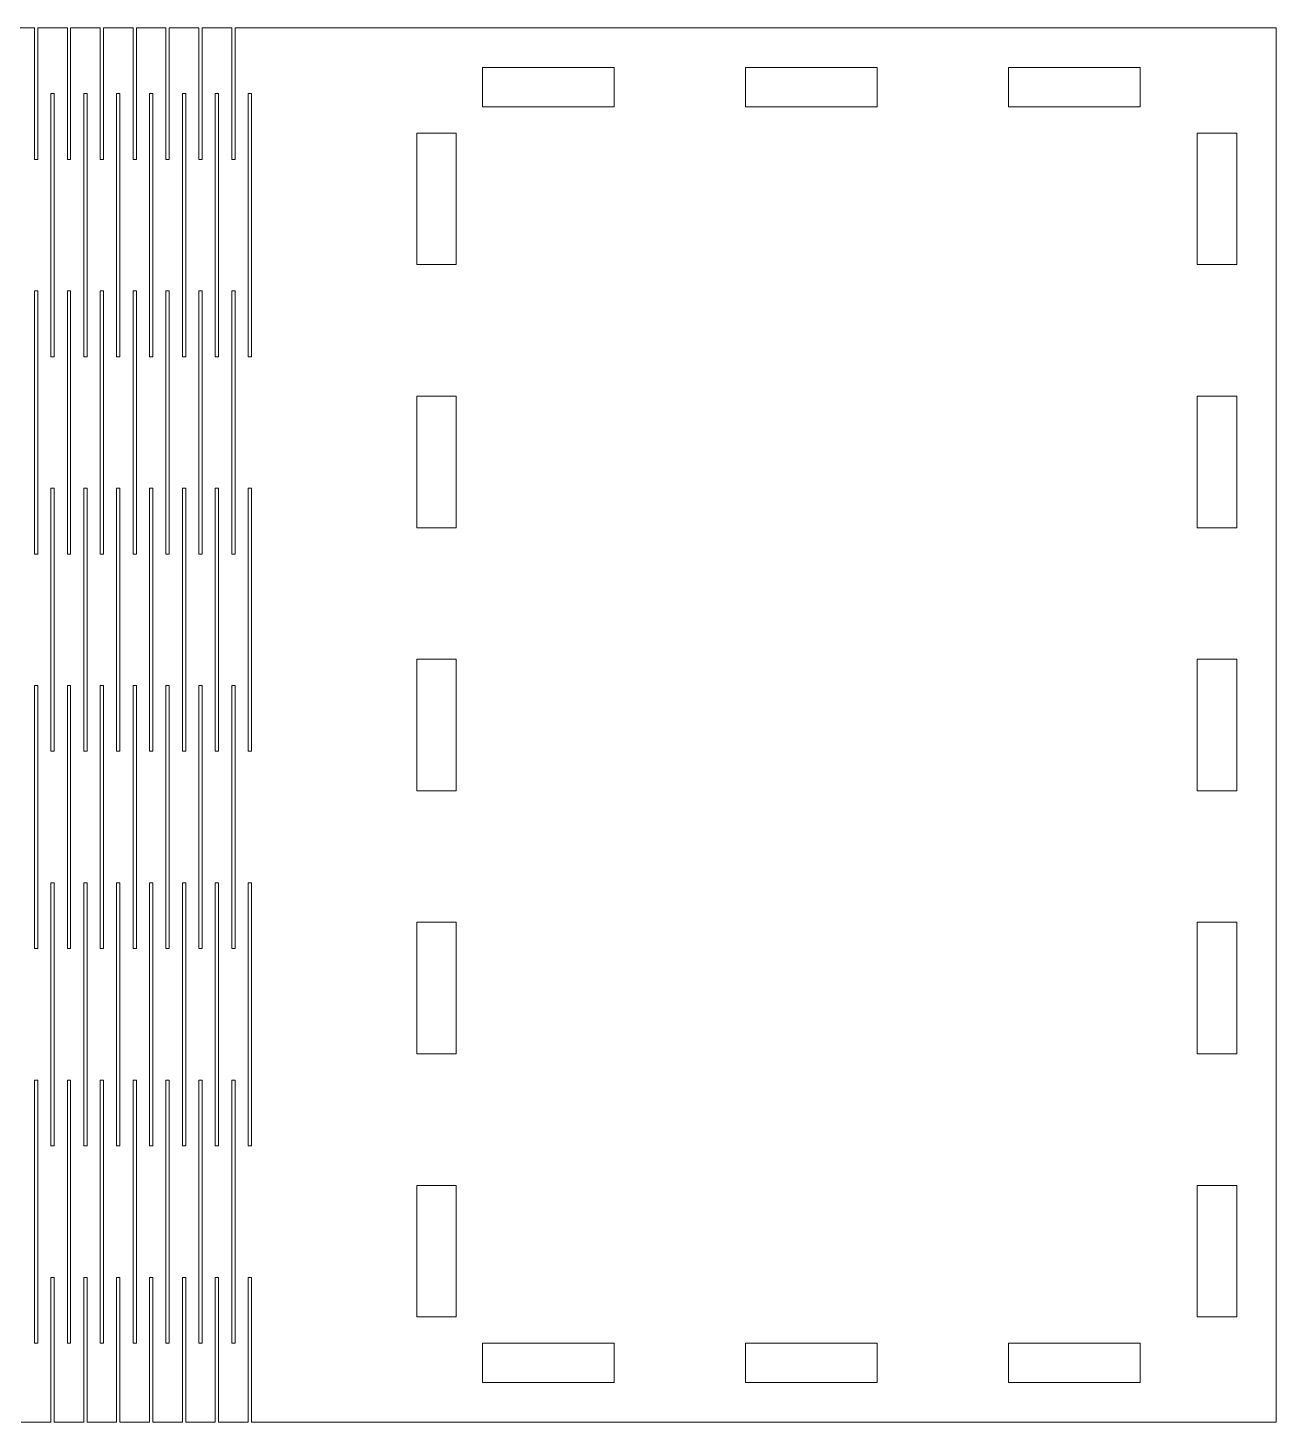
# Model space of a CAD drawing. Header units: inches. Extents: x 326 to 516, y 242 to 354.
# Drawn here: x 421 to 515.9, y 245.5 to 351.5 of the extents above; entities that cross this region are included whole.
import ezdxf

# ---------------------------------------------------------------- set-up
doc = ezdxf.new("R2010")
doc.units = ezdxf.units.IN
doc.header["$MEASUREMENT"] = 0

# ---------------------------------------------------------------- blocks, each defined once
blk = doc.blocks.new('block 2')
at = {"color": 7, "lineweight": 15}
blk.add_lwpolyline([(505.57, 248.5), (495.57, 248.5)], dxfattribs=at)
blk = doc.blocks.new('block 3')
at = {"color": 7, "lineweight": 15}
blk.add_lwpolyline([(505.57, 251.5), (505.57, 248.5)], dxfattribs=at)
blk = doc.blocks.new('block 4')
at = {"color": 7, "lineweight": 15}
blk.add_lwpolyline([(495.57, 251.5), (505.57, 251.5)], dxfattribs=at)
blk = doc.blocks.new('block 5')
at = {"color": 7, "lineweight": 15}
blk.add_lwpolyline([(495.57, 248.5), (495.57, 251.5)], dxfattribs=at)
blk = doc.blocks.new('block 6')
at = {"color": 7, "lineweight": 15}
blk.add_lwpolyline([(465.57, 248.5), (455.57, 248.5)], dxfattribs=at)
blk = doc.blocks.new('block 7')
at = {"color": 7, "lineweight": 15}
blk.add_lwpolyline([(465.57, 251.5), (465.57, 248.5)], dxfattribs=at)
blk = doc.blocks.new('block 8')
at = {"color": 7, "lineweight": 15}
blk.add_lwpolyline([(455.57, 251.5), (465.57, 251.5)], dxfattribs=at)
blk = doc.blocks.new('block 9')
at = {"color": 7, "lineweight": 15}
blk.add_lwpolyline([(455.57, 248.5), (455.57, 251.5)], dxfattribs=at)
blk = doc.blocks.new('block 10')
at = {"color": 7, "lineweight": 15}
blk.add_lwpolyline([(505.57, 345.5), (505.57, 348.5)], dxfattribs=at)
blk = doc.blocks.new('block 11')
at = {"color": 7, "lineweight": 15}
blk.add_lwpolyline([(505.57, 348.5), (495.57, 348.5)], dxfattribs=at)
blk = doc.blocks.new('block 12')
at = {"color": 7, "lineweight": 15}
blk.add_lwpolyline([(495.57, 348.5), (495.57, 345.5)], dxfattribs=at)
blk = doc.blocks.new('block 13')
at = {"color": 7, "lineweight": 15}
blk.add_lwpolyline([(495.57, 345.5), (505.57, 345.5)], dxfattribs=at)
blk = doc.blocks.new('block 14')
at = {"color": 7, "lineweight": 15}
blk.add_lwpolyline([(485.57, 345.5), (485.57, 348.5)], dxfattribs=at)
blk = doc.blocks.new('block 15')
at = {"color": 7, "lineweight": 15}
blk.add_lwpolyline([(485.57, 348.5), (475.57, 348.5)], dxfattribs=at)
blk = doc.blocks.new('block 16')
at = {"color": 7, "lineweight": 15}
blk.add_lwpolyline([(475.57, 348.5), (475.57, 345.5)], dxfattribs=at)
blk = doc.blocks.new('block 17')
at = {"color": 7, "lineweight": 15}
blk.add_lwpolyline([(475.57, 345.5), (485.57, 345.5)], dxfattribs=at)
blk = doc.blocks.new('block 18')
at = {"color": 7, "lineweight": 15}
blk.add_lwpolyline([(465.57, 345.5), (465.57, 348.5)], dxfattribs=at)
blk = doc.blocks.new('block 19')
at = {"color": 7, "lineweight": 15}
blk.add_lwpolyline([(465.57, 348.5), (455.57, 348.5)], dxfattribs=at)
blk = doc.blocks.new('block 20')
at = {"color": 7, "lineweight": 15}
blk.add_lwpolyline([(455.57, 348.5), (455.57, 345.5)], dxfattribs=at)
blk = doc.blocks.new('block 21')
at = {"color": 7, "lineweight": 15}
blk.add_lwpolyline([(455.57, 345.5), (465.57, 345.5)], dxfattribs=at)
blk = doc.blocks.new('block 22')
at = {"color": 7, "lineweight": 15}
blk.add_lwpolyline([(509.91, 333.5), (509.91, 343.5)], dxfattribs=at)
blk = doc.blocks.new('block 23')
at = {"color": 7, "lineweight": 15}
blk.add_lwpolyline([(512.91, 333.5), (509.91, 333.5)], dxfattribs=at)
blk = doc.blocks.new('block 24')
at = {"color": 7, "lineweight": 15}
blk.add_lwpolyline([(512.91, 333.5), (512.91, 343.5)], dxfattribs=at)
blk = doc.blocks.new('block 25')
at = {"color": 7, "lineweight": 15}
blk.add_lwpolyline([(512.91, 343.5), (509.91, 343.5)], dxfattribs=at)
blk = doc.blocks.new('block 26')
at = {"color": 7, "lineweight": 15}
blk.add_lwpolyline([(509.91, 313.5), (509.91, 323.5)], dxfattribs=at)
blk = doc.blocks.new('block 27')
at = {"color": 7, "lineweight": 15}
blk.add_lwpolyline([(512.91, 313.5), (509.91, 313.5)], dxfattribs=at)
blk = doc.blocks.new('block 28')
at = {"color": 7, "lineweight": 15}
blk.add_lwpolyline([(512.91, 313.5), (512.91, 323.5)], dxfattribs=at)
blk = doc.blocks.new('block 29')
at = {"color": 7, "lineweight": 15}
blk.add_lwpolyline([(512.91, 323.5), (509.91, 323.5)], dxfattribs=at)
blk = doc.blocks.new('block 30')
at = {"color": 7, "lineweight": 15}
blk.add_lwpolyline([(450.57, 333.5), (453.57, 333.5)], dxfattribs=at)
blk = doc.blocks.new('block 31')
at = {"color": 7, "lineweight": 15}
blk.add_lwpolyline([(453.57, 333.5), (453.57, 343.5)], dxfattribs=at)
blk = doc.blocks.new('block 32')
at = {"color": 7, "lineweight": 15}
blk.add_lwpolyline([(450.57, 343.5), (453.57, 343.5)], dxfattribs=at)
blk = doc.blocks.new('block 33')
at = {"color": 7, "lineweight": 15}
blk.add_lwpolyline([(450.57, 333.5), (450.57, 343.5)], dxfattribs=at)
blk = doc.blocks.new('block 34')
at = {"color": 7, "lineweight": 15}
blk.add_lwpolyline([(450.57, 273.5), (453.57, 273.5)], dxfattribs=at)
blk = doc.blocks.new('block 35')
at = {"color": 7, "lineweight": 15}
blk.add_lwpolyline([(453.57, 273.5), (453.57, 283.5)], dxfattribs=at)
blk = doc.blocks.new('block 36')
at = {"color": 7, "lineweight": 15}
blk.add_lwpolyline([(450.57, 283.5), (453.57, 283.5)], dxfattribs=at)
blk = doc.blocks.new('block 37')
at = {"color": 7, "lineweight": 15}
blk.add_lwpolyline([(450.57, 273.5), (450.57, 283.5)], dxfattribs=at)
blk = doc.blocks.new('block 38')
at = {"color": 7, "lineweight": 15}
blk.add_lwpolyline([(453.57, 253.5), (453.57, 263.5)], dxfattribs=at)
blk = doc.blocks.new('block 39')
at = {"color": 7, "lineweight": 15}
blk.add_lwpolyline([(450.57, 263.5), (453.57, 263.5)], dxfattribs=at)
blk = doc.blocks.new('block 40')
at = {"color": 7, "lineweight": 15}
blk.add_lwpolyline([(450.57, 253.5), (450.57, 263.5)], dxfattribs=at)
blk = doc.blocks.new('block 41')
at = {"color": 7, "lineweight": 15}
blk.add_lwpolyline([(450.57, 303.5), (453.57, 303.5)], dxfattribs=at)
blk = doc.blocks.new('block 42')
at = {"color": 7, "lineweight": 15}
blk.add_lwpolyline([(450.57, 293.5), (450.57, 303.5)], dxfattribs=at)
blk = doc.blocks.new('block 43')
at = {"color": 7, "lineweight": 15}
blk.add_lwpolyline([(450.57, 293.5), (453.57, 293.5)], dxfattribs=at)
blk = doc.blocks.new('block 44')
at = {"color": 7, "lineweight": 15}
blk.add_lwpolyline([(453.57, 293.5), (453.57, 303.5)], dxfattribs=at)
blk = doc.blocks.new('block 45')
at = {"color": 7, "lineweight": 15}
blk.add_lwpolyline([(450.57, 313.5), (453.57, 313.5)], dxfattribs=at)
blk = doc.blocks.new('block 46')
at = {"color": 7, "lineweight": 15}
blk.add_lwpolyline([(453.57, 313.5), (453.57, 323.5)], dxfattribs=at)
blk = doc.blocks.new('block 47')
at = {"color": 7, "lineweight": 15}
blk.add_lwpolyline([(450.57, 323.5), (453.57, 323.5)], dxfattribs=at)
blk = doc.blocks.new('block 48')
at = {"color": 7, "lineweight": 15}
blk.add_lwpolyline([(450.57, 313.5), (450.57, 323.5)], dxfattribs=at)
blk = doc.blocks.new('block 49')
at = {"color": 7, "lineweight": 15}
blk.add_lwpolyline([(509.91, 253.5), (509.91, 263.5)], dxfattribs=at)
blk = doc.blocks.new('block 50')
at = {"color": 7, "lineweight": 15}
blk.add_lwpolyline([(512.91, 263.5), (509.91, 263.5)], dxfattribs=at)
blk = doc.blocks.new('block 51')
at = {"color": 7, "lineweight": 15}
blk.add_lwpolyline([(509.91, 273.5), (509.91, 283.5)], dxfattribs=at)
blk = doc.blocks.new('block 52')
at = {"color": 7, "lineweight": 15}
blk.add_lwpolyline([(512.91, 273.5), (509.91, 273.5)], dxfattribs=at)
blk = doc.blocks.new('block 53')
at = {"color": 7, "lineweight": 15}
blk.add_lwpolyline([(512.91, 273.5), (512.91, 283.5)], dxfattribs=at)
blk = doc.blocks.new('block 54')
at = {"color": 7, "lineweight": 15}
blk.add_lwpolyline([(512.91, 283.5), (509.91, 283.5)], dxfattribs=at)
blk = doc.blocks.new('block 55')
at = {"color": 7, "lineweight": 15}
blk.add_lwpolyline([(512.91, 293.5), (512.91, 303.5)], dxfattribs=at)
blk = doc.blocks.new('block 56')
at = {"color": 7, "lineweight": 15}
blk.add_lwpolyline([(512.91, 303.5), (509.91, 303.5)], dxfattribs=at)
blk = doc.blocks.new('block 57')
at = {"color": 7, "lineweight": 15}
blk.add_lwpolyline([(509.91, 293.5), (509.91, 303.5)], dxfattribs=at)
blk = doc.blocks.new('block 58')
at = {"color": 7, "lineweight": 15}
blk.add_lwpolyline([(512.91, 293.5), (509.91, 293.5)], dxfattribs=at)
blk = doc.blocks.new('block 59')
at = {"color": 7, "lineweight": 15}
blk.add_lwpolyline([(485.57, 248.5), (475.57, 248.5)], dxfattribs=at)
blk = doc.blocks.new('block 60')
at = {"color": 7, "lineweight": 15}
blk.add_lwpolyline([(485.57, 251.5), (485.57, 248.5)], dxfattribs=at)
blk = doc.blocks.new('block 61')
at = {"color": 7, "lineweight": 15}
blk.add_lwpolyline([(475.57, 251.5), (485.57, 251.5)], dxfattribs=at)
blk = doc.blocks.new('block 62')
at = {"color": 7, "lineweight": 15}
blk.add_lwpolyline([(475.57, 248.5), (475.57, 251.5)], dxfattribs=at)
blk = doc.blocks.new('block 71')
at = {"color": 7, "lineweight": 15}
blk.add_lwpolyline([(437.75, 256.5), (437.75, 245.5)], dxfattribs=at)
blk = doc.blocks.new('block 72')
at = {"color": 7, "lineweight": 15}
blk.add_lwpolyline([(435.5, 256.5), (435.5, 245.5)], dxfattribs=at)
blk = doc.blocks.new('block 73')
at = {"color": 7, "lineweight": 15}
blk.add_lwpolyline([(435.5, 256.5), (435.25, 256.5)], dxfattribs=at)
blk = doc.blocks.new('block 74')
at = {"color": 7, "lineweight": 15}
blk.add_lwpolyline([(435.25, 256.5), (435.25, 245.5)], dxfattribs=at)
blk = doc.blocks.new('block 75')
at = {"color": 7, "lineweight": 15}
blk.add_lwpolyline([(433, 256.5), (433, 245.5)], dxfattribs=at)
blk = doc.blocks.new('block 76')
at = {"color": 7, "lineweight": 15}
blk.add_lwpolyline([(433, 256.5), (432.75, 256.5)], dxfattribs=at)
blk = doc.blocks.new('block 77')
at = {"color": 7, "lineweight": 15}
blk.add_lwpolyline([(432.75, 256.5), (432.75, 245.5)], dxfattribs=at)
blk = doc.blocks.new('block 78')
at = {"color": 7, "lineweight": 15}
blk.add_lwpolyline([(430.5, 256.5), (430.5, 245.5)], dxfattribs=at)
blk = doc.blocks.new('block 79')
at = {"color": 7, "lineweight": 15}
blk.add_lwpolyline([(430.5, 256.5), (430.25, 256.5)], dxfattribs=at)
blk = doc.blocks.new('block 80')
at = {"color": 7, "lineweight": 15}
blk.add_lwpolyline([(428, 256.5), (428, 245.5)], dxfattribs=at)
blk = doc.blocks.new('block 81')
at = {"color": 7, "lineweight": 15}
blk.add_lwpolyline([(428, 256.5), (427.75, 256.5)], dxfattribs=at)
blk = doc.blocks.new('block 82')
at = {"color": 7, "lineweight": 15}
blk.add_lwpolyline([(427.75, 256.5), (427.75, 245.5)], dxfattribs=at)
blk = doc.blocks.new('block 83')
at = {"color": 7, "lineweight": 15}
blk.add_lwpolyline([(425.5, 256.5), (425.5, 245.5)], dxfattribs=at)
blk = doc.blocks.new('block 84')
at = {"color": 7, "lineweight": 15}
blk.add_lwpolyline([(425.5, 256.5), (425.25, 256.5)], dxfattribs=at)
blk = doc.blocks.new('block 136')
at = {"color": 7, "lineweight": 15}
blk.add_lwpolyline([(419.25, 351.5), (421.5, 351.5)], dxfattribs=at)
blk = doc.blocks.new('block 137')
at = {"color": 7, "lineweight": 15}
blk.add_lwpolyline([(421.5, 351.5), (421.5, 341.5)], dxfattribs=at)
blk = doc.blocks.new('block 138')
at = {"color": 7, "lineweight": 15}
blk.add_lwpolyline([(421.5, 341.5), (421.75, 341.5)], dxfattribs=at)
blk = doc.blocks.new('block 139')
at = {"color": 7, "lineweight": 15}
blk.add_lwpolyline([(421.75, 341.5), (421.75, 351.5)], dxfattribs=at)
blk = doc.blocks.new('block 140')
at = {"color": 7, "lineweight": 15}
blk.add_lwpolyline([(421.75, 351.5), (424, 351.5)], dxfattribs=at)
blk = doc.blocks.new('block 141')
at = {"color": 7, "lineweight": 15}
blk.add_lwpolyline([(424, 351.5), (424, 341.5)], dxfattribs=at)
blk = doc.blocks.new('block 142')
at = {"color": 7, "lineweight": 15}
blk.add_lwpolyline([(424, 341.5), (424.25, 341.5)], dxfattribs=at)
blk = doc.blocks.new('block 143')
at = {"color": 7, "lineweight": 15}
blk.add_lwpolyline([(424.25, 341.5), (424.25, 351.5)], dxfattribs=at)
blk = doc.blocks.new('block 144')
at = {"color": 7, "lineweight": 15}
blk.add_lwpolyline([(424.25, 351.5), (426.5, 351.5)], dxfattribs=at)
blk = doc.blocks.new('block 145')
at = {"color": 7, "lineweight": 15}
blk.add_lwpolyline([(426.5, 351.5), (426.5, 341.5)], dxfattribs=at)
blk = doc.blocks.new('block 146')
at = {"color": 7, "lineweight": 15}
blk.add_lwpolyline([(426.5, 341.5), (426.75, 341.5)], dxfattribs=at)
blk = doc.blocks.new('block 147')
at = {"color": 7, "lineweight": 15}
blk.add_lwpolyline([(426.75, 341.5), (426.75, 351.5)], dxfattribs=at)
blk = doc.blocks.new('block 148')
at = {"color": 7, "lineweight": 15}
blk.add_lwpolyline([(426.75, 351.5), (429, 351.5)], dxfattribs=at)
blk = doc.blocks.new('block 149')
at = {"color": 7, "lineweight": 15}
blk.add_lwpolyline([(429, 351.5), (429, 341.5)], dxfattribs=at)
blk = doc.blocks.new('block 150')
at = {"color": 7, "lineweight": 15}
blk.add_lwpolyline([(429, 341.5), (429.25, 341.5)], dxfattribs=at)
blk = doc.blocks.new('block 151')
at = {"color": 7, "lineweight": 15}
blk.add_lwpolyline([(429.25, 341.5), (429.25, 351.5)], dxfattribs=at)
blk = doc.blocks.new('block 152')
at = {"color": 7, "lineweight": 15}
blk.add_lwpolyline([(429.25, 351.5), (431.5, 351.5)], dxfattribs=at)
blk = doc.blocks.new('block 153')
at = {"color": 7, "lineweight": 15}
blk.add_lwpolyline([(431.5, 351.5), (431.5, 341.5)], dxfattribs=at)
blk = doc.blocks.new('block 154')
at = {"color": 7, "lineweight": 15}
blk.add_lwpolyline([(431.5, 341.5), (431.75, 341.5)], dxfattribs=at)
blk = doc.blocks.new('block 155')
at = {"color": 7, "lineweight": 15}
blk.add_lwpolyline([(431.75, 341.5), (431.75, 351.5)], dxfattribs=at)
blk = doc.blocks.new('block 156')
at = {"color": 7, "lineweight": 15}
blk.add_lwpolyline([(431.75, 351.5), (434, 351.5)], dxfattribs=at)
blk = doc.blocks.new('block 157')
at = {"color": 7, "lineweight": 15}
blk.add_lwpolyline([(434, 351.5), (434, 341.5)], dxfattribs=at)
blk = doc.blocks.new('block 158')
at = {"color": 7, "lineweight": 15}
blk.add_lwpolyline([(434, 341.5), (434.25, 341.5)], dxfattribs=at)
blk = doc.blocks.new('block 159')
at = {"color": 7, "lineweight": 15}
blk.add_lwpolyline([(434.25, 341.5), (434.25, 351.5)], dxfattribs=at)
blk = doc.blocks.new('block 160')
at = {"color": 7, "lineweight": 15}
blk.add_lwpolyline([(434.25, 351.5), (436.5, 351.5)], dxfattribs=at)
blk = doc.blocks.new('block 161')
at = {"color": 7, "lineweight": 15}
blk.add_lwpolyline([(436.5, 351.5), (436.5, 341.5)], dxfattribs=at)
blk = doc.blocks.new('block 162')
at = {"color": 7, "lineweight": 15}
blk.add_lwpolyline([(436.5, 341.5), (436.75, 341.5)], dxfattribs=at)
blk = doc.blocks.new('block 163')
at = {"color": 7, "lineweight": 15}
blk.add_lwpolyline([(436.75, 341.5), (436.75, 351.5)], dxfattribs=at)
blk = doc.blocks.new('block 164')
at = {"color": 7, "lineweight": 15}
blk.add_lwpolyline([(436.75, 351.5), (515.91, 351.5)], dxfattribs=at)
blk = doc.blocks.new('block 165')
at = {"color": 7, "lineweight": 15}
blk.add_lwpolyline([(515.91, 245.5), (515.91, 351.5)], dxfattribs=at)
blk = doc.blocks.new('block 166')
at = {"color": 7, "lineweight": 15}
blk.add_lwpolyline([(438, 256.5), (438, 245.5)], dxfattribs=at)
blk = doc.blocks.new('block 167')
at = {"color": 7, "lineweight": 15}
blk.add_lwpolyline([(438, 256.5), (437.75, 256.5)], dxfattribs=at)
blk = doc.blocks.new('block 176')
at = {"color": 7, "lineweight": 15}
blk.add_lwpolyline([(421.75, 311.5), (421.75, 331.5)], dxfattribs=at)
blk = doc.blocks.new('block 177')
at = {"color": 7, "lineweight": 15}
blk.add_lwpolyline([(421.75, 331.5), (421.5, 331.5)], dxfattribs=at)
blk = doc.blocks.new('block 178')
at = {"color": 7, "lineweight": 15}
blk.add_lwpolyline([(421.5, 331.5), (421.5, 311.5)], dxfattribs=at)
blk = doc.blocks.new('block 179')
at = {"color": 7, "lineweight": 15}
blk.add_lwpolyline([(421.5, 311.5), (421.75, 311.5)], dxfattribs=at)
blk = doc.blocks.new('block 188')
at = {"color": 7, "lineweight": 15}
blk.add_lwpolyline([(421.5, 281.5), (421.75, 281.5)], dxfattribs=at)
blk = doc.blocks.new('block 189')
at = {"color": 7, "lineweight": 15}
blk.add_lwpolyline([(421.75, 281.5), (421.75, 301.5)], dxfattribs=at)
blk = doc.blocks.new('block 190')
at = {"color": 7, "lineweight": 15}
blk.add_lwpolyline([(421.75, 301.5), (421.5, 301.5)], dxfattribs=at)
blk = doc.blocks.new('block 191')
at = {"color": 7, "lineweight": 15}
blk.add_lwpolyline([(421.5, 301.5), (421.5, 281.5)], dxfattribs=at)
blk = doc.blocks.new('block 198')
at = {"color": 7, "lineweight": 15}
blk.add_lwpolyline([(421.75, 271.5), (421.5, 271.5)], dxfattribs=at)
blk = doc.blocks.new('block 199')
at = {"color": 7, "lineweight": 15}
blk.add_lwpolyline([(422.75, 286.5), (422.75, 266.5)], dxfattribs=at)
blk = doc.blocks.new('block 200')
at = {"color": 7, "lineweight": 15}
blk.add_lwpolyline([(422.75, 266.5), (423, 266.5)], dxfattribs=at)
blk = doc.blocks.new('block 201')
at = {"color": 7, "lineweight": 15}
blk.add_lwpolyline([(423, 266.5), (423, 286.5)], dxfattribs=at)
blk = doc.blocks.new('block 202')
at = {"color": 7, "lineweight": 15}
blk.add_lwpolyline([(423, 286.5), (422.75, 286.5)], dxfattribs=at)
blk = doc.blocks.new('block 203')
at = {"color": 7, "lineweight": 15}
blk.add_lwpolyline([(422.75, 316.5), (422.75, 296.5)], dxfattribs=at)
blk = doc.blocks.new('block 204')
at = {"color": 7, "lineweight": 15}
blk.add_lwpolyline([(422.75, 296.5), (423, 296.5)], dxfattribs=at)
blk = doc.blocks.new('block 205')
at = {"color": 7, "lineweight": 15}
blk.add_lwpolyline([(423, 296.5), (423, 316.5)], dxfattribs=at)
blk = doc.blocks.new('block 206')
at = {"color": 7, "lineweight": 15}
blk.add_lwpolyline([(423, 316.5), (422.75, 316.5)], dxfattribs=at)
blk = doc.blocks.new('block 207')
at = {"color": 7, "lineweight": 15}
blk.add_lwpolyline([(422.75, 346.5), (422.75, 326.5)], dxfattribs=at)
blk = doc.blocks.new('block 208')
at = {"color": 7, "lineweight": 15}
blk.add_lwpolyline([(422.75, 326.5), (423, 326.5)], dxfattribs=at)
blk = doc.blocks.new('block 209')
at = {"color": 7, "lineweight": 15}
blk.add_lwpolyline([(423, 326.5), (423, 346.5)], dxfattribs=at)
blk = doc.blocks.new('block 210')
at = {"color": 7, "lineweight": 15}
blk.add_lwpolyline([(423, 346.5), (422.75, 346.5)], dxfattribs=at)
blk = doc.blocks.new('block 351')
at = {"color": 7, "lineweight": 15}
blk.add_lwpolyline([(425.25, 346.5), (425.25, 326.5)], dxfattribs=at)
blk = doc.blocks.new('block 352')
at = {"color": 7, "lineweight": 15}
blk.add_lwpolyline([(425.25, 326.5), (425.5, 326.5)], dxfattribs=at)
blk = doc.blocks.new('block 353')
at = {"color": 7, "lineweight": 15}
blk.add_lwpolyline([(425.5, 326.5), (425.5, 346.5)], dxfattribs=at)
blk = doc.blocks.new('block 354')
at = {"color": 7, "lineweight": 15}
blk.add_lwpolyline([(425.5, 346.5), (425.25, 346.5)], dxfattribs=at)
blk = doc.blocks.new('block 355')
at = {"color": 7, "lineweight": 15}
blk.add_lwpolyline([(424.25, 311.5), (424.25, 331.5)], dxfattribs=at)
blk = doc.blocks.new('block 356')
at = {"color": 7, "lineweight": 15}
blk.add_lwpolyline([(424.25, 331.5), (424, 331.5)], dxfattribs=at)
blk = doc.blocks.new('block 357')
at = {"color": 7, "lineweight": 15}
blk.add_lwpolyline([(424, 331.5), (424, 311.5)], dxfattribs=at)
blk = doc.blocks.new('block 358')
at = {"color": 7, "lineweight": 15}
blk.add_lwpolyline([(424, 311.5), (424.25, 311.5)], dxfattribs=at)
blk = doc.blocks.new('block 359')
at = {"color": 7, "lineweight": 15}
blk.add_lwpolyline([(426.75, 311.5), (426.75, 331.5)], dxfattribs=at)
blk = doc.blocks.new('block 360')
at = {"color": 7, "lineweight": 15}
blk.add_lwpolyline([(426.75, 331.5), (426.5, 331.5)], dxfattribs=at)
blk = doc.blocks.new('block 361')
at = {"color": 7, "lineweight": 15}
blk.add_lwpolyline([(426.5, 331.5), (426.5, 311.5)], dxfattribs=at)
blk = doc.blocks.new('block 362')
at = {"color": 7, "lineweight": 15}
blk.add_lwpolyline([(426.5, 311.5), (426.75, 311.5)], dxfattribs=at)
blk = doc.blocks.new('block 363')
at = {"color": 7, "lineweight": 15}
blk.add_lwpolyline([(425.25, 316.5), (425.25, 296.5)], dxfattribs=at)
blk = doc.blocks.new('block 364')
at = {"color": 7, "lineweight": 15}
blk.add_lwpolyline([(425.25, 296.5), (425.5, 296.5)], dxfattribs=at)
blk = doc.blocks.new('block 365')
at = {"color": 7, "lineweight": 15}
blk.add_lwpolyline([(425.5, 296.5), (425.5, 316.5)], dxfattribs=at)
blk = doc.blocks.new('block 366')
at = {"color": 7, "lineweight": 15}
blk.add_lwpolyline([(425.5, 316.5), (425.25, 316.5)], dxfattribs=at)
blk = doc.blocks.new('block 367')
at = {"color": 7, "lineweight": 15}
blk.add_lwpolyline([(424.25, 281.5), (424.25, 301.5)], dxfattribs=at)
blk = doc.blocks.new('block 368')
at = {"color": 7, "lineweight": 15}
blk.add_lwpolyline([(424.25, 301.5), (424, 301.5)], dxfattribs=at)
blk = doc.blocks.new('block 369')
at = {"color": 7, "lineweight": 15}
blk.add_lwpolyline([(424, 301.5), (424, 281.5)], dxfattribs=at)
blk = doc.blocks.new('block 370')
at = {"color": 7, "lineweight": 15}
blk.add_lwpolyline([(424, 281.5), (424.25, 281.5)], dxfattribs=at)
blk = doc.blocks.new('block 371')
at = {"color": 7, "lineweight": 15}
blk.add_lwpolyline([(426.5, 281.5), (426.75, 281.5)], dxfattribs=at)
blk = doc.blocks.new('block 372')
at = {"color": 7, "lineweight": 15}
blk.add_lwpolyline([(426.75, 281.5), (426.75, 301.5)], dxfattribs=at)
blk = doc.blocks.new('block 373')
at = {"color": 7, "lineweight": 15}
blk.add_lwpolyline([(426.75, 301.5), (426.5, 301.5)], dxfattribs=at)
blk = doc.blocks.new('block 374')
at = {"color": 7, "lineweight": 15}
blk.add_lwpolyline([(426.5, 301.5), (426.5, 281.5)], dxfattribs=at)
blk = doc.blocks.new('block 375')
at = {"color": 7, "lineweight": 15}
blk.add_lwpolyline([(425.25, 286.5), (425.25, 266.5)], dxfattribs=at)
blk = doc.blocks.new('block 376')
at = {"color": 7, "lineweight": 15}
blk.add_lwpolyline([(425.25, 266.5), (425.5, 266.5)], dxfattribs=at)
blk = doc.blocks.new('block 377')
at = {"color": 7, "lineweight": 15}
blk.add_lwpolyline([(425.5, 266.5), (425.5, 286.5)], dxfattribs=at)
blk = doc.blocks.new('block 378')
at = {"color": 7, "lineweight": 15}
blk.add_lwpolyline([(425.5, 286.5), (425.25, 286.5)], dxfattribs=at)
blk = doc.blocks.new('block 379')
at = {"color": 7, "lineweight": 15}
blk.add_lwpolyline([(424.25, 251.5), (424.25, 271.5)], dxfattribs=at)
blk = doc.blocks.new('block 380')
at = {"color": 7, "lineweight": 15}
blk.add_lwpolyline([(424.25, 271.5), (424, 271.5)], dxfattribs=at)
blk = doc.blocks.new('block 381')
at = {"color": 7, "lineweight": 15}
blk.add_lwpolyline([(424, 271.5), (424, 251.5)], dxfattribs=at)
blk = doc.blocks.new('block 382')
at = {"color": 7, "lineweight": 15}
blk.add_lwpolyline([(424, 251.5), (424.25, 251.5)], dxfattribs=at)
blk = doc.blocks.new('block 383')
at = {"color": 7, "lineweight": 15}
blk.add_lwpolyline([(426.5, 251.5), (426.75, 251.5)], dxfattribs=at)
blk = doc.blocks.new('block 384')
at = {"color": 7, "lineweight": 15}
blk.add_lwpolyline([(426.75, 251.5), (426.75, 271.5)], dxfattribs=at)
blk = doc.blocks.new('block 385')
at = {"color": 7, "lineweight": 15}
blk.add_lwpolyline([(426.75, 271.5), (426.5, 271.5)], dxfattribs=at)
blk = doc.blocks.new('block 386')
at = {"color": 7, "lineweight": 15}
blk.add_lwpolyline([(426.5, 271.5), (426.5, 251.5)], dxfattribs=at)
blk = doc.blocks.new('block 387')
at = {"color": 7, "lineweight": 15}
blk.add_lwpolyline([(427.75, 286.5), (427.75, 266.5)], dxfattribs=at)
blk = doc.blocks.new('block 388')
at = {"color": 7, "lineweight": 15}
blk.add_lwpolyline([(427.75, 266.5), (428, 266.5)], dxfattribs=at)
blk = doc.blocks.new('block 389')
at = {"color": 7, "lineweight": 15}
blk.add_lwpolyline([(428, 266.5), (428, 286.5)], dxfattribs=at)
blk = doc.blocks.new('block 390')
at = {"color": 7, "lineweight": 15}
blk.add_lwpolyline([(428, 286.5), (427.75, 286.5)], dxfattribs=at)
blk = doc.blocks.new('block 391')
at = {"color": 7, "lineweight": 15}
blk.add_lwpolyline([(427.75, 316.5), (427.75, 296.5)], dxfattribs=at)
blk = doc.blocks.new('block 392')
at = {"color": 7, "lineweight": 15}
blk.add_lwpolyline([(427.75, 296.5), (428, 296.5)], dxfattribs=at)
blk = doc.blocks.new('block 393')
at = {"color": 7, "lineweight": 15}
blk.add_lwpolyline([(428, 296.5), (428, 316.5)], dxfattribs=at)
blk = doc.blocks.new('block 394')
at = {"color": 7, "lineweight": 15}
blk.add_lwpolyline([(428, 316.5), (427.75, 316.5)], dxfattribs=at)
blk = doc.blocks.new('block 395')
at = {"color": 7, "lineweight": 15}
blk.add_lwpolyline([(427.75, 346.5), (427.75, 326.5)], dxfattribs=at)
blk = doc.blocks.new('block 396')
at = {"color": 7, "lineweight": 15}
blk.add_lwpolyline([(427.75, 326.5), (428, 326.5)], dxfattribs=at)
blk = doc.blocks.new('block 397')
at = {"color": 7, "lineweight": 15}
blk.add_lwpolyline([(428, 326.5), (428, 346.5)], dxfattribs=at)
blk = doc.blocks.new('block 398')
at = {"color": 7, "lineweight": 15}
blk.add_lwpolyline([(428, 346.5), (427.75, 346.5)], dxfattribs=at)
blk = doc.blocks.new('block 399')
at = {"color": 7, "lineweight": 15}
blk.add_lwpolyline([(430.25, 346.5), (430.25, 326.5)], dxfattribs=at)
blk = doc.blocks.new('block 400')
at = {"color": 7, "lineweight": 15}
blk.add_lwpolyline([(430.25, 326.5), (430.5, 326.5)], dxfattribs=at)
blk = doc.blocks.new('block 401')
at = {"color": 7, "lineweight": 15}
blk.add_lwpolyline([(430.5, 326.5), (430.5, 346.5)], dxfattribs=at)
blk = doc.blocks.new('block 402')
at = {"color": 7, "lineweight": 15}
blk.add_lwpolyline([(430.5, 346.5), (430.25, 346.5)], dxfattribs=at)
blk = doc.blocks.new('block 403')
at = {"color": 7, "lineweight": 15}
blk.add_lwpolyline([(429.25, 311.5), (429.25, 331.5)], dxfattribs=at)
blk = doc.blocks.new('block 404')
at = {"color": 7, "lineweight": 15}
blk.add_lwpolyline([(429.25, 331.5), (429, 331.5)], dxfattribs=at)
blk = doc.blocks.new('block 405')
at = {"color": 7, "lineweight": 15}
blk.add_lwpolyline([(429, 331.5), (429, 311.5)], dxfattribs=at)
blk = doc.blocks.new('block 406')
at = {"color": 7, "lineweight": 15}
blk.add_lwpolyline([(429, 311.5), (429.25, 311.5)], dxfattribs=at)
blk = doc.blocks.new('block 407')
at = {"color": 7, "lineweight": 15}
blk.add_lwpolyline([(431.75, 311.5), (431.75, 331.5)], dxfattribs=at)
blk = doc.blocks.new('block 408')
at = {"color": 7, "lineweight": 15}
blk.add_lwpolyline([(431.75, 331.5), (431.5, 331.5)], dxfattribs=at)
blk = doc.blocks.new('block 409')
at = {"color": 7, "lineweight": 15}
blk.add_lwpolyline([(431.5, 331.5), (431.5, 311.5)], dxfattribs=at)
blk = doc.blocks.new('block 410')
at = {"color": 7, "lineweight": 15}
blk.add_lwpolyline([(431.5, 311.5), (431.75, 311.5)], dxfattribs=at)
blk = doc.blocks.new('block 411')
at = {"color": 7, "lineweight": 15}
blk.add_lwpolyline([(430.25, 316.5), (430.25, 296.5)], dxfattribs=at)
blk = doc.blocks.new('block 412')
at = {"color": 7, "lineweight": 15}
blk.add_lwpolyline([(430.25, 296.5), (430.5, 296.5)], dxfattribs=at)
blk = doc.blocks.new('block 413')
at = {"color": 7, "lineweight": 15}
blk.add_lwpolyline([(430.5, 296.5), (430.5, 316.5)], dxfattribs=at)
blk = doc.blocks.new('block 414')
at = {"color": 7, "lineweight": 15}
blk.add_lwpolyline([(430.5, 316.5), (430.25, 316.5)], dxfattribs=at)
blk = doc.blocks.new('block 415')
at = {"color": 7, "lineweight": 15}
blk.add_lwpolyline([(429.25, 281.5), (429.25, 301.5)], dxfattribs=at)
blk = doc.blocks.new('block 416')
at = {"color": 7, "lineweight": 15}
blk.add_lwpolyline([(429.25, 301.5), (429, 301.5)], dxfattribs=at)
blk = doc.blocks.new('block 417')
at = {"color": 7, "lineweight": 15}
blk.add_lwpolyline([(429, 301.5), (429, 281.5)], dxfattribs=at)
blk = doc.blocks.new('block 418')
at = {"color": 7, "lineweight": 15}
blk.add_lwpolyline([(429, 281.5), (429.25, 281.5)], dxfattribs=at)
blk = doc.blocks.new('block 419')
at = {"color": 7, "lineweight": 15}
blk.add_lwpolyline([(431.5, 281.5), (431.75, 281.5)], dxfattribs=at)
blk = doc.blocks.new('block 420')
at = {"color": 7, "lineweight": 15}
blk.add_lwpolyline([(431.75, 281.5), (431.75, 301.5)], dxfattribs=at)
blk = doc.blocks.new('block 421')
at = {"color": 7, "lineweight": 15}
blk.add_lwpolyline([(431.75, 301.5), (431.5, 301.5)], dxfattribs=at)
blk = doc.blocks.new('block 422')
at = {"color": 7, "lineweight": 15}
blk.add_lwpolyline([(431.5, 301.5), (431.5, 281.5)], dxfattribs=at)
blk = doc.blocks.new('block 423')
at = {"color": 7, "lineweight": 15}
blk.add_lwpolyline([(430.25, 286.5), (430.25, 266.5)], dxfattribs=at)
blk = doc.blocks.new('block 424')
at = {"color": 7, "lineweight": 15}
blk.add_lwpolyline([(430.25, 266.5), (430.5, 266.5)], dxfattribs=at)
blk = doc.blocks.new('block 425')
at = {"color": 7, "lineweight": 15}
blk.add_lwpolyline([(430.5, 266.5), (430.5, 286.5)], dxfattribs=at)
blk = doc.blocks.new('block 426')
at = {"color": 7, "lineweight": 15}
blk.add_lwpolyline([(430.5, 286.5), (430.25, 286.5)], dxfattribs=at)
blk = doc.blocks.new('block 427')
at = {"color": 7, "lineweight": 15}
blk.add_lwpolyline([(429.25, 251.5), (429.25, 271.5)], dxfattribs=at)
blk = doc.blocks.new('block 428')
at = {"color": 7, "lineweight": 15}
blk.add_lwpolyline([(429.25, 271.5), (429, 271.5)], dxfattribs=at)
blk = doc.blocks.new('block 429')
at = {"color": 7, "lineweight": 15}
blk.add_lwpolyline([(429, 271.5), (429, 251.5)], dxfattribs=at)
blk = doc.blocks.new('block 430')
at = {"color": 7, "lineweight": 15}
blk.add_lwpolyline([(429, 251.5), (429.25, 251.5)], dxfattribs=at)
blk = doc.blocks.new('block 431')
at = {"color": 7, "lineweight": 15}
blk.add_lwpolyline([(431.5, 251.5), (431.75, 251.5)], dxfattribs=at)
blk = doc.blocks.new('block 432')
at = {"color": 7, "lineweight": 15}
blk.add_lwpolyline([(431.75, 251.5), (431.75, 271.5)], dxfattribs=at)
blk = doc.blocks.new('block 433')
at = {"color": 7, "lineweight": 15}
blk.add_lwpolyline([(431.75, 271.5), (431.5, 271.5)], dxfattribs=at)
blk = doc.blocks.new('block 434')
at = {"color": 7, "lineweight": 15}
blk.add_lwpolyline([(431.5, 271.5), (431.5, 251.5)], dxfattribs=at)
blk = doc.blocks.new('block 435')
at = {"color": 7, "lineweight": 15}
blk.add_lwpolyline([(432.75, 286.5), (432.75, 266.5)], dxfattribs=at)
blk = doc.blocks.new('block 436')
at = {"color": 7, "lineweight": 15}
blk.add_lwpolyline([(432.75, 266.5), (433, 266.5)], dxfattribs=at)
blk = doc.blocks.new('block 437')
at = {"color": 7, "lineweight": 15}
blk.add_lwpolyline([(433, 266.5), (433, 286.5)], dxfattribs=at)
blk = doc.blocks.new('block 438')
at = {"color": 7, "lineweight": 15}
blk.add_lwpolyline([(433, 286.5), (432.75, 286.5)], dxfattribs=at)
blk = doc.blocks.new('block 439')
at = {"color": 7, "lineweight": 15}
blk.add_lwpolyline([(432.75, 316.5), (432.75, 296.5)], dxfattribs=at)
blk = doc.blocks.new('block 440')
at = {"color": 7, "lineweight": 15}
blk.add_lwpolyline([(432.75, 296.5), (433, 296.5)], dxfattribs=at)
blk = doc.blocks.new('block 441')
at = {"color": 7, "lineweight": 15}
blk.add_lwpolyline([(433, 296.5), (433, 316.5)], dxfattribs=at)
blk = doc.blocks.new('block 442')
at = {"color": 7, "lineweight": 15}
blk.add_lwpolyline([(433, 316.5), (432.75, 316.5)], dxfattribs=at)
blk = doc.blocks.new('block 443')
at = {"color": 7, "lineweight": 15}
blk.add_lwpolyline([(432.75, 346.5), (432.75, 326.5)], dxfattribs=at)
blk = doc.blocks.new('block 444')
at = {"color": 7, "lineweight": 15}
blk.add_lwpolyline([(432.75, 326.5), (433, 326.5)], dxfattribs=at)
blk = doc.blocks.new('block 445')
at = {"color": 7, "lineweight": 15}
blk.add_lwpolyline([(433, 326.5), (433, 346.5)], dxfattribs=at)
blk = doc.blocks.new('block 446')
at = {"color": 7, "lineweight": 15}
blk.add_lwpolyline([(433, 346.5), (432.75, 346.5)], dxfattribs=at)
blk = doc.blocks.new('block 447')
at = {"color": 7, "lineweight": 15}
blk.add_lwpolyline([(435.25, 346.5), (435.25, 326.5)], dxfattribs=at)
blk = doc.blocks.new('block 448')
at = {"color": 7, "lineweight": 15}
blk.add_lwpolyline([(435.25, 326.5), (435.5, 326.5)], dxfattribs=at)
blk = doc.blocks.new('block 449')
at = {"color": 7, "lineweight": 15}
blk.add_lwpolyline([(435.5, 326.5), (435.5, 346.5)], dxfattribs=at)
blk = doc.blocks.new('block 450')
at = {"color": 7, "lineweight": 15}
blk.add_lwpolyline([(435.5, 346.5), (435.25, 346.5)], dxfattribs=at)
blk = doc.blocks.new('block 451')
at = {"color": 7, "lineweight": 15}
blk.add_lwpolyline([(434.25, 311.5), (434.25, 331.5)], dxfattribs=at)
blk = doc.blocks.new('block 452')
at = {"color": 7, "lineweight": 15}
blk.add_lwpolyline([(434.25, 331.5), (434, 331.5)], dxfattribs=at)
blk = doc.blocks.new('block 453')
at = {"color": 7, "lineweight": 15}
blk.add_lwpolyline([(434, 331.5), (434, 311.5)], dxfattribs=at)
blk = doc.blocks.new('block 454')
at = {"color": 7, "lineweight": 15}
blk.add_lwpolyline([(434, 311.5), (434.25, 311.5)], dxfattribs=at)
blk = doc.blocks.new('block 455')
at = {"color": 7, "lineweight": 15}
blk.add_lwpolyline([(436.75, 311.5), (436.75, 331.5)], dxfattribs=at)
blk = doc.blocks.new('block 456')
at = {"color": 7, "lineweight": 15}
blk.add_lwpolyline([(436.75, 331.5), (436.5, 331.5)], dxfattribs=at)
blk = doc.blocks.new('block 457')
at = {"color": 7, "lineweight": 15}
blk.add_lwpolyline([(436.5, 331.5), (436.5, 311.5)], dxfattribs=at)
blk = doc.blocks.new('block 458')
at = {"color": 7, "lineweight": 15}
blk.add_lwpolyline([(436.5, 311.5), (436.75, 311.5)], dxfattribs=at)
blk = doc.blocks.new('block 459')
at = {"color": 7, "lineweight": 15}
blk.add_lwpolyline([(435.25, 316.5), (435.25, 296.5)], dxfattribs=at)
blk = doc.blocks.new('block 460')
at = {"color": 7, "lineweight": 15}
blk.add_lwpolyline([(435.25, 296.5), (435.5, 296.5)], dxfattribs=at)
blk = doc.blocks.new('block 461')
at = {"color": 7, "lineweight": 15}
blk.add_lwpolyline([(435.5, 296.5), (435.5, 316.5)], dxfattribs=at)
blk = doc.blocks.new('block 462')
at = {"color": 7, "lineweight": 15}
blk.add_lwpolyline([(435.5, 316.5), (435.25, 316.5)], dxfattribs=at)
blk = doc.blocks.new('block 463')
at = {"color": 7, "lineweight": 15}
blk.add_lwpolyline([(434.25, 281.5), (434.25, 301.5)], dxfattribs=at)
blk = doc.blocks.new('block 464')
at = {"color": 7, "lineweight": 15}
blk.add_lwpolyline([(434.25, 301.5), (434, 301.5)], dxfattribs=at)
blk = doc.blocks.new('block 465')
at = {"color": 7, "lineweight": 15}
blk.add_lwpolyline([(434, 301.5), (434, 281.5)], dxfattribs=at)
blk = doc.blocks.new('block 466')
at = {"color": 7, "lineweight": 15}
blk.add_lwpolyline([(434, 281.5), (434.25, 281.5)], dxfattribs=at)
blk = doc.blocks.new('block 467')
at = {"color": 7, "lineweight": 15}
blk.add_lwpolyline([(436.5, 281.5), (436.75, 281.5)], dxfattribs=at)
blk = doc.blocks.new('block 468')
at = {"color": 7, "lineweight": 15}
blk.add_lwpolyline([(436.75, 281.5), (436.75, 301.5)], dxfattribs=at)
blk = doc.blocks.new('block 469')
at = {"color": 7, "lineweight": 15}
blk.add_lwpolyline([(436.75, 301.5), (436.5, 301.5)], dxfattribs=at)
blk = doc.blocks.new('block 470')
at = {"color": 7, "lineweight": 15}
blk.add_lwpolyline([(436.5, 301.5), (436.5, 281.5)], dxfattribs=at)
blk = doc.blocks.new('block 471')
at = {"color": 7, "lineweight": 15}
blk.add_lwpolyline([(435.25, 286.5), (435.25, 266.5)], dxfattribs=at)
blk = doc.blocks.new('block 472')
at = {"color": 7, "lineweight": 15}
blk.add_lwpolyline([(435.25, 266.5), (435.5, 266.5)], dxfattribs=at)
blk = doc.blocks.new('block 473')
at = {"color": 7, "lineweight": 15}
blk.add_lwpolyline([(435.5, 266.5), (435.5, 286.5)], dxfattribs=at)
blk = doc.blocks.new('block 474')
at = {"color": 7, "lineweight": 15}
blk.add_lwpolyline([(435.5, 286.5), (435.25, 286.5)], dxfattribs=at)
blk = doc.blocks.new('block 475')
at = {"color": 7, "lineweight": 15}
blk.add_lwpolyline([(434.25, 251.5), (434.25, 271.5)], dxfattribs=at)
blk = doc.blocks.new('block 476')
at = {"color": 7, "lineweight": 15}
blk.add_lwpolyline([(434.25, 271.5), (434, 271.5)], dxfattribs=at)
blk = doc.blocks.new('block 477')
at = {"color": 7, "lineweight": 15}
blk.add_lwpolyline([(434, 271.5), (434, 251.5)], dxfattribs=at)
blk = doc.blocks.new('block 478')
at = {"color": 7, "lineweight": 15}
blk.add_lwpolyline([(434, 251.5), (434.25, 251.5)], dxfattribs=at)
blk = doc.blocks.new('block 479')
at = {"color": 7, "lineweight": 15}
blk.add_lwpolyline([(436.5, 251.5), (436.75, 251.5)], dxfattribs=at)
blk = doc.blocks.new('block 480')
at = {"color": 7, "lineweight": 15}
blk.add_lwpolyline([(436.75, 251.5), (436.75, 271.5)], dxfattribs=at)
blk = doc.blocks.new('block 481')
at = {"color": 7, "lineweight": 15}
blk.add_lwpolyline([(436.75, 271.5), (436.5, 271.5)], dxfattribs=at)
blk = doc.blocks.new('block 482')
at = {"color": 7, "lineweight": 15}
blk.add_lwpolyline([(436.5, 271.5), (436.5, 251.5)], dxfattribs=at)
blk = doc.blocks.new('block 483')
at = {"color": 7, "lineweight": 15}
blk.add_lwpolyline([(437.75, 286.5), (437.75, 266.5)], dxfattribs=at)
blk = doc.blocks.new('block 484')
at = {"color": 7, "lineweight": 15}
blk.add_lwpolyline([(437.75, 266.5), (438, 266.5)], dxfattribs=at)
blk = doc.blocks.new('block 485')
at = {"color": 7, "lineweight": 15}
blk.add_lwpolyline([(438, 266.5), (438, 286.5)], dxfattribs=at)
blk = doc.blocks.new('block 486')
at = {"color": 7, "lineweight": 15}
blk.add_lwpolyline([(438, 286.5), (437.75, 286.5)], dxfattribs=at)
blk = doc.blocks.new('block 487')
at = {"color": 7, "lineweight": 15}
blk.add_lwpolyline([(437.75, 316.5), (437.75, 296.5)], dxfattribs=at)
blk = doc.blocks.new('block 488')
at = {"color": 7, "lineweight": 15}
blk.add_lwpolyline([(437.75, 296.5), (438, 296.5)], dxfattribs=at)
blk = doc.blocks.new('block 489')
at = {"color": 7, "lineweight": 15}
blk.add_lwpolyline([(438, 296.5), (438, 316.5)], dxfattribs=at)
blk = doc.blocks.new('block 490')
at = {"color": 7, "lineweight": 15}
blk.add_lwpolyline([(438, 316.5), (437.75, 316.5)], dxfattribs=at)
blk = doc.blocks.new('block 491')
at = {"color": 7, "lineweight": 15}
blk.add_lwpolyline([(437.75, 346.5), (437.75, 326.5)], dxfattribs=at)
blk = doc.blocks.new('block 492')
at = {"color": 7, "lineweight": 15}
blk.add_lwpolyline([(437.75, 326.5), (438, 326.5)], dxfattribs=at)
blk = doc.blocks.new('block 493')
at = {"color": 7, "lineweight": 15}
blk.add_lwpolyline([(438, 326.5), (438, 346.5)], dxfattribs=at)
blk = doc.blocks.new('block 494')
at = {"color": 7, "lineweight": 15}
blk.add_lwpolyline([(438, 346.5), (437.75, 346.5)], dxfattribs=at)
blk = doc.blocks.new('block 496')
at = {"color": 7, "lineweight": 15}
blk.add_lwpolyline([(425.25, 256.5), (425.25, 245.5)], dxfattribs=at)
blk = doc.blocks.new('block 498')
at = {"color": 7, "lineweight": 15}
blk.add_lwpolyline([(512.91, 253.5), (512.91, 263.5)], dxfattribs=at)
blk = doc.blocks.new('block 499')
at = {"color": 7, "lineweight": 15}
blk.add_lwpolyline([(512.91, 253.5), (509.91, 253.5)], dxfattribs=at)
blk = doc.blocks.new('block 500')
at = {"color": 7, "lineweight": 15}
blk.add_lwpolyline([(422.75, 245.5), (420.5, 245.5)], dxfattribs=at)
blk = doc.blocks.new('block 501')
at = {"color": 7, "lineweight": 15}
blk.add_lwpolyline([(425.25, 245.5), (423, 245.5)], dxfattribs=at)
blk = doc.blocks.new('block 502')
at = {"color": 7, "lineweight": 15}
blk.add_lwpolyline([(430.25, 256.5), (430.25, 245.5)], dxfattribs=at)
blk = doc.blocks.new('block 503')
at = {"color": 7, "lineweight": 15}
blk.add_lwpolyline([(423, 256.5), (422.75, 256.5)], dxfattribs=at)
blk = doc.blocks.new('block 504')
at = {"color": 7, "lineweight": 15}
blk.add_lwpolyline([(422.75, 256.5), (422.75, 245.5)], dxfattribs=at)
blk = doc.blocks.new('block 505')
at = {"color": 7, "lineweight": 15}
blk.add_lwpolyline([(423, 256.5), (423, 245.5)], dxfattribs=at)
blk = doc.blocks.new('block 509')
at = {"color": 7, "lineweight": 15}
blk.add_lwpolyline([(421.5, 271.5), (421.5, 251.5)], dxfattribs=at)
blk = doc.blocks.new('block 510')
at = {"color": 7, "lineweight": 15}
blk.add_lwpolyline([(421.5, 251.5), (421.75, 251.5)], dxfattribs=at)
blk = doc.blocks.new('block 511')
at = {"color": 7, "lineweight": 15}
blk.add_lwpolyline([(421.75, 251.5), (421.75, 271.5)], dxfattribs=at)
blk = doc.blocks.new('block 512')
at = {"color": 7, "lineweight": 15}
blk.add_lwpolyline([(450.57, 253.5), (453.57, 253.5)], dxfattribs=at)
blk = doc.blocks.new('block 516')
at = {"color": 7, "lineweight": 15}
blk.add_lwpolyline([(427.75, 245.5), (425.5, 245.5)], dxfattribs=at)
blk = doc.blocks.new('block 517')
at = {"color": 7, "lineweight": 15}
blk.add_lwpolyline([(430.25, 245.5), (428, 245.5)], dxfattribs=at)
blk = doc.blocks.new('block 520')
at = {"color": 7, "lineweight": 15}
blk.add_lwpolyline([(432.75, 245.5), (430.5, 245.5)], dxfattribs=at)
blk = doc.blocks.new('block 521')
at = {"color": 7, "lineweight": 15}
blk.add_lwpolyline([(435.25, 245.5), (433, 245.5)], dxfattribs=at)
blk = doc.blocks.new('block 524')
at = {"color": 7, "lineweight": 15}
blk.add_lwpolyline([(437.75, 245.5), (435.5, 245.5)], dxfattribs=at)
blk = doc.blocks.new('block 525')
at = {"color": 7, "lineweight": 15}
blk.add_lwpolyline([(515.91, 245.5), (438, 245.5)], dxfattribs=at)

msp = doc.modelspace()

# ---------------------------------------------------------------- block references
for name in ['block 136', 'block 137', 'block 139', 'block 140', 'block 141', 'block 143', 'block 144', 'block 145', 'block 147', 'block 148', 'block 149', 'block 151', 'block 152', 'block 153', 'block 155', 'block 156', 'block 157', 'block 159', 'block 160', 'block 161', 'block 163', 'block 164', 'block 165', 'block 19', 'block 20', 'block 18', 'block 15', 'block 16', 'block 14', 'block 11', 'block 12', 'block 10', 'block 207', 'block 210', 'block 209', 'block 351', 'block 354', 'block 353', 'block 395', 'block 398', 'block 397', 'block 399', 'block 402', 'block 401', 'block 443', 'block 446', 'block 445', 'block 447', 'block 450', 'block 449', 'block 491', 'block 494', 'block 493', 'block 21', 'block 17', 'block 13', 'block 32', 'block 33', 'block 31', 'block 22', 'block 25', 'block 24', 'block 138', 'block 142', 'block 146', 'block 150', 'block 154', 'block 158', 'block 162', 'block 30', 'block 23', 'block 177', 'block 178', 'block 176', 'block 356', 'block 357', 'block 355', 'block 360', 'block 361', 'block 359', 'block 404', 'block 405', 'block 403', 'block 408', 'block 409', 'block 407', 'block 452', 'block 453', 'block 451', 'block 456', 'block 457', 'block 455', 'block 208', 'block 352', 'block 396', 'block 400', 'block 444', 'block 448', 'block 492', 'block 47', 'block 48', 'block 46', 'block 26', 'block 29', 'block 28', 'block 203', 'block 206', 'block 205', 'block 363', 'block 366', 'block 365', 'block 391', 'block 394', 'block 393', 'block 411', 'block 414', 'block 413', 'block 439', 'block 442', 'block 441', 'block 459', 'block 462', 'block 461', 'block 487', 'block 490', 'block 489', 'block 45', 'block 27', 'block 179', 'block 358', 'block 362', 'block 406', 'block 410', 'block 454', 'block 458', 'block 41', 'block 42', 'block 44', 'block 56', 'block 57', 'block 55', 'block 190', 'block 191', 'block 189', 'block 368', 'block 369', 'block 367', 'block 373', 'block 374', 'block 372', 'block 416', 'block 417', 'block 415', 'block 421', 'block 422', 'block 420', 'block 464', 'block 465', 'block 463', 'block 469', 'block 470', 'block 468', 'block 204', 'block 364', 'block 392', 'block 412', 'block 440', 'block 460', 'block 488', 'block 43', 'block 58', 'block 199', 'block 202', 'block 201', 'block 375', 'block 378', 'block 377', 'block 387', 'block 390', 'block 389', 'block 423', 'block 426', 'block 425', 'block 435', 'block 438', 'block 437', 'block 471', 'block 474', 'block 473', 'block 483', 'block 486', 'block 485', 'block 36', 'block 37', 'block 35', 'block 51', 'block 54', 'block 53', 'block 188', 'block 370', 'block 371', 'block 418', 'block 419', 'block 466', 'block 467', 'block 34', 'block 52', 'block 198', 'block 509', 'block 511', 'block 380', 'block 381', 'block 379', 'block 385', 'block 386', 'block 384', 'block 428', 'block 429', 'block 427', 'block 433', 'block 434', 'block 432', 'block 476', 'block 477', 'block 475', 'block 481', 'block 482', 'block 480', 'block 200', 'block 376', 'block 388', 'block 424', 'block 436', 'block 472', 'block 484', 'block 39', 'block 40', 'block 38', 'block 49', 'block 50', 'block 498', 'block 503', 'block 504', 'block 505', 'block 84', 'block 496', 'block 83', 'block 81', 'block 82', 'block 80', 'block 79', 'block 502', 'block 78', 'block 76', 'block 77', 'block 75', 'block 73', 'block 74', 'block 72', 'block 71', 'block 167', 'block 166', 'block 512', 'block 499', 'block 510', 'block 382', 'block 383', 'block 430', 'block 431', 'block 478', 'block 479', 'block 8', 'block 9', 'block 7', 'block 61', 'block 62', 'block 60', 'block 4', 'block 5', 'block 3', 'block 6', 'block 59', 'block 2', 'block 500', 'block 501', 'block 516', 'block 517', 'block 520', 'block 521', 'block 524', 'block 525']:
    msp.add_blockref(name, (0, 0))

doc.saveas('drawing.dxf')
